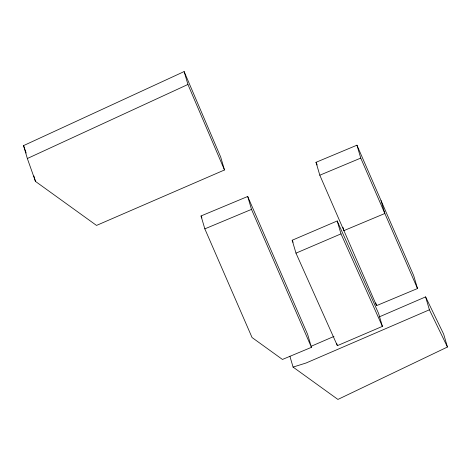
<?xml version="1.0" encoding="UTF-8"?>
<svg xmlns="http://www.w3.org/2000/svg" width="471" height="471" viewBox="0 0 471 471"><rect width="100%" height="100%" fill="white"/><g stroke="black" fill="none" stroke-linecap="round" stroke-linejoin="round"><path stroke-width="0.71" d="M379.12 316.948L425.601 296.889L443.653 334.122L447.45 347.021L337.913 399.432L293.08 367.092L289.883 356.223M23.55 145.61L184.132 71.568L220.693 157.067L224.49 169.972L96.52 225.426L35.466 181.406L27.347 158.515L23.55 145.61L26.176 153.016M27.347 158.515L187.929 84.468L184.132 71.568M311.078 346.309L333.98 336.424M425.601 296.889L429.399 309.794L306.115 362.988L293.08 367.092M292.185 240.239L337.201 220.97L378.602 313.468L382.399 326.374L337.366 345.667L295.982 253.145L292.185 240.239L293.086 242.253M295.982 253.145L340.998 233.869L337.201 220.97M311.437 347.333L282.453 359.45L252.056 337.536L204.832 228.859L201.035 215.959L247.705 196.478L307.64 334.428L311.437 347.333L251.502 209.383L247.705 196.478M316.017 162.307L356.953 145.192L413.697 275.623L417.494 288.529L376.553 305.644L319.815 175.212L316.017 162.307L317.177 164.98M319.815 175.212L360.751 158.091L356.953 145.192M204.832 228.859L251.502 209.383M429.399 309.794L447.45 347.021M340.998 233.869L382.399 326.374M417.494 288.529L360.751 158.091M201.035 215.959L201.912 217.973M187.929 84.468L224.49 169.972M381.039 200.587L384.836 213.493L343.918 230.625L342.917 227.228M375.752 302.93L376.553 305.644M336.765 343.63L337.366 345.667M33.871 175.971L35.466 181.406"/></g></svg>
